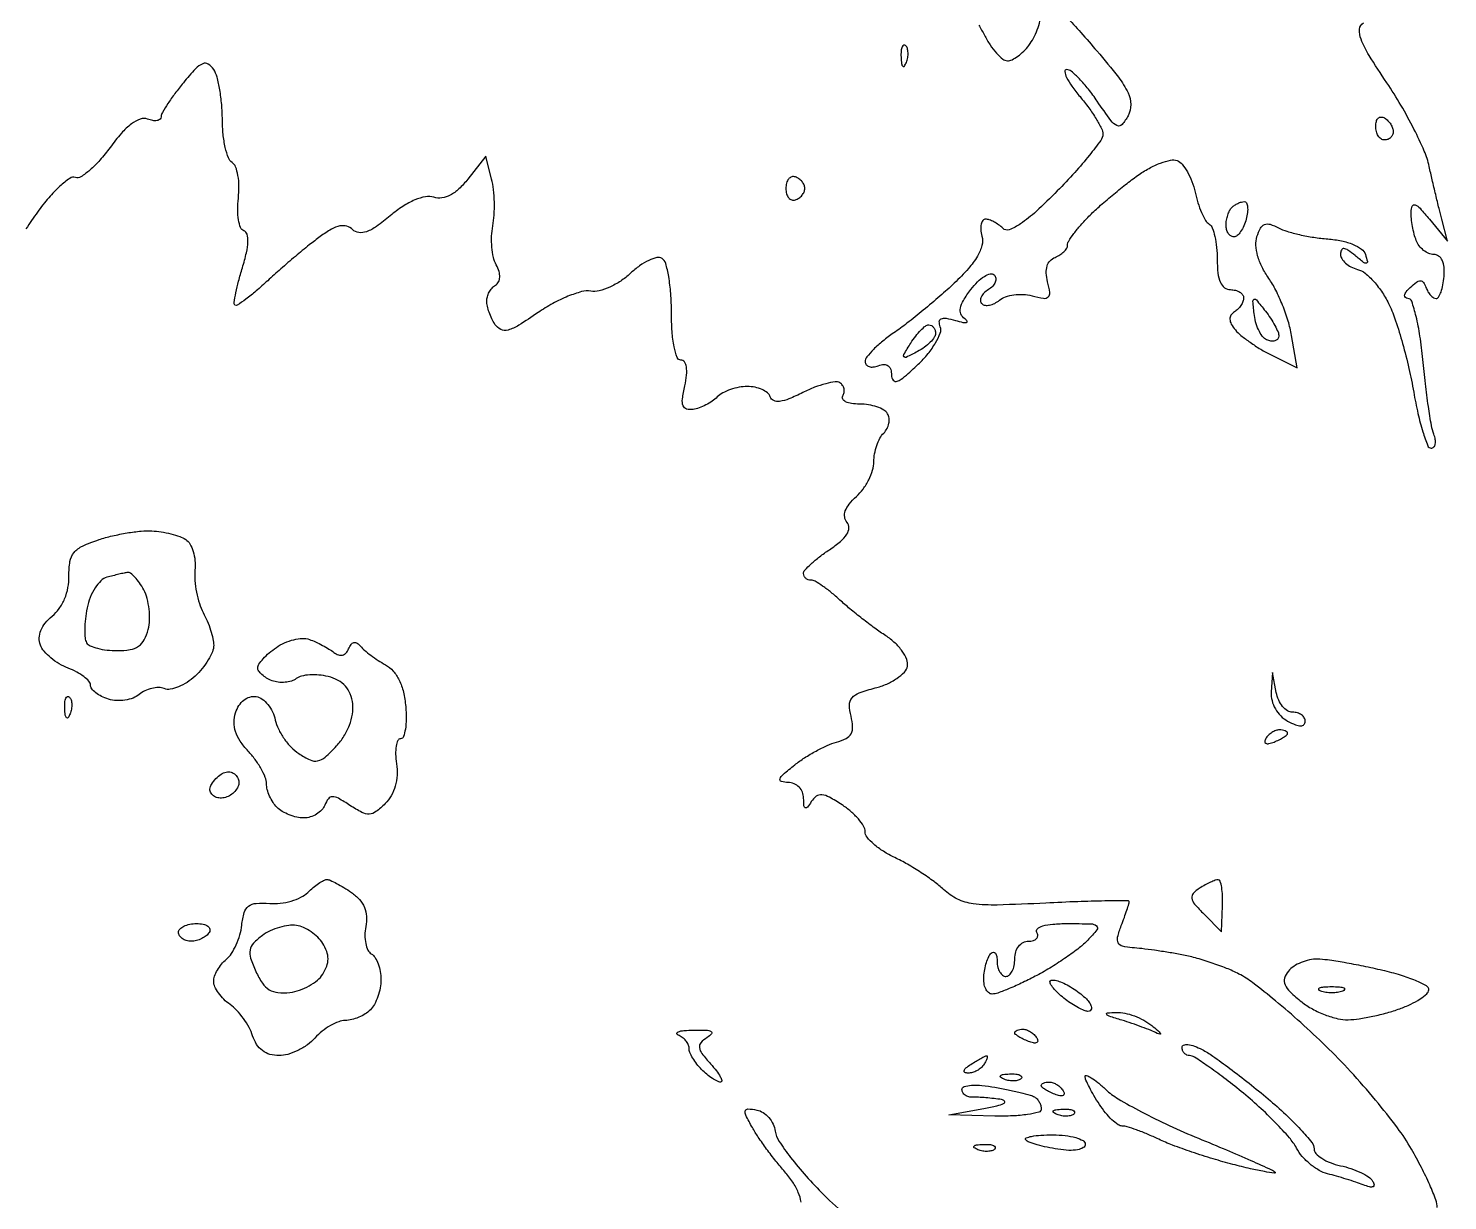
# Model space of a CAD drawing. Extents: x 0 to 102, y 0 to 135.
# Drawn here: x 66.66 to 80.3, y 40.91 to 52.17 of the extents above; entities that cross this region are included whole.
import ezdxf

# ---------------------------------------------------------------- set-up
doc = ezdxf.new("R2010")
doc.units = 0
doc.header["$MEASUREMENT"] = 0

msp = doc.modelspace()

# ---------------------------------------------------------------- linework, layer by layer
for points in [[(76.634321, 52.283979, -0.008375), (76.775983, 52.130329, -0.005945), (76.929871, 51.953515, -0.009986), (77.135718, 51.701201, -0.054125), (77.228862, 51.551373, -0.110027), (77.255101, 51.43875, -0.125939), (77.228791, 51.331629, -0.054427), (77.170751, 51.246818, -0.337272), (77.122372, 51.236439, -0.126379), (77.063495, 51.2851, -0.00796), (76.933105, 51.470564, 0.018586), (76.847322, 51.587231, 0.024997), (76.760744, 51.685713, 0.023663), (76.683332, 51.758167, 0.178101), (76.63703, 51.7752, 0.464781), (76.620033, 51.755047, 0.073515), (76.638461, 51.69874, 0.040222), (76.689122, 51.61488, 0.018917), (76.76698, 51.514909, -0.017509), (76.850832, 51.407862, -0.021071), (76.921663, 51.301464, -0.020285), (76.973124, 51.208296, -0.116543), (76.986, 51.153803, -0.159395), (76.966516, 51.094238, -0.010998), (76.8574, 50.951964, -0.014787), (76.715918, 50.785964, -0.010535), (76.548212, 50.608262, -0.012019), (76.34576, 50.412255, -0.036588), (76.196031, 50.293134, -0.059085), (76.087595, 50.236562, -0.295211), (76.023692, 50.250268, 0.039609), (75.984781, 50.283458, 0.035335), (75.939658, 50.311522, 0.037085), (75.895306, 50.330885, 0.084573), (75.859413, 50.337, 0.231922), (75.833263, 50.324181, 0.111578), (75.817066, 50.289505, 0.074295), (75.813589, 50.237257, 0.043502), (75.824147, 50.175316, -0.12942), (75.824001, 50.085714, -0.067939), (75.780857, 49.982144, -0.04884), (75.694025, 49.862546, -0.022073), (75.559064, 49.723287, -0.010158), (75.421324, 49.598369, -0.007095), (75.261222, 49.462937, -0.00716), (75.103975, 49.337432, -0.014743), (74.97675, 49.24471, 0.020201), (74.871462, 49.166201, 0.02661), (74.782567, 49.085954, 0.026014), (74.717736, 49.013693, 0.171461), (74.7018, 48.968588, 0.170293), (74.712115, 48.93918, 0.150249), (74.739077, 48.92082, 0.106463), (74.780128, 48.917221, 0.060503), (74.8287, 48.929394, -0.07869), (74.882575, 48.94084, -0.170721), (74.922642, 48.929063, -0.165375), (74.947333, 48.894399, -0.07292), (74.9556, 48.838017, 0.170852), (74.97261, 48.78969, 0.332431), (75.01013, 48.780027, 0.082369), (75.081793, 48.824379, 0.011356), (75.211577, 48.943186, 0.029772), (75.306353, 49.045476, 0.038818), (75.379452, 49.150027, 0.043099), (75.423794, 49.242667, 0.183697), (75.423609, 49.302946, -0.093574), (75.414541, 49.352837, -0.300341), (75.432444, 49.379557, -0.144662), (75.479614, 49.384747, -0.024095), (75.569482, 49.36409, 0.014626), (75.641442, 49.34611, 0.100912), (75.677659, 49.345586, 0.548136), (75.682647, 49.358026, 0.084095), (75.659415, 49.381076, -0.13854), (75.622636, 49.426391, -0.153722), (75.616944, 49.482327, -0.086872), (75.646282, 49.556433, -0.024), (75.717079, 49.660304, -0.034136), (75.782292, 49.73549, -0.055928), (75.847966, 49.788199, -0.078299), (75.904238, 49.812542, -0.26533), (75.941414, 49.802386, -0.162409), (75.957105, 49.770985, -0.128649), (75.952744, 49.73307, -0.098269), (75.927904, 49.693998, -0.063837), (75.8862, 49.6602, 0.055696), (75.843849, 49.627, 0.089219), (75.817356, 49.589631, 0.123803), (75.810469, 49.554277, 0.184923), (75.823156, 49.525844, 0.16233), (75.854145, 49.510354, 0.084876), (75.897751, 49.51156, 0.069586), (75.947017, 49.528763, 0.054511), (75.994308, 49.560004, -0.092877), (76.051715, 49.591927, -0.047894), (76.132094, 49.610456, -0.045342), (76.221257, 49.614045, -0.051392), (76.305813, 49.600998, 0.023197), (76.417248, 49.577318, 0.228185), (76.462043, 49.590475, 0.250574), (76.477194, 49.632581, 0.02754), (76.456028, 49.736614, -0.049138), (76.442848, 49.819557, -0.088987), (76.450923, 49.887596, -0.111871), (76.479781, 49.938181, -0.116302), (76.527267, 49.970526, 0.048345), (76.573298, 49.993506, 0.053917), (76.612252, 50.024201, 0.061222), (76.638885, 50.057583, 0.138657), (76.6476, 50.088406, -0.141184), (76.658922, 50.127703, -0.01913), (76.707774, 50.19922, -0.020798), (76.774006, 50.28127, -0.016172), (76.852448, 50.364957, -0.014263), (76.949811, 50.456919, -0.007714), (77.074512, 50.564738, -0.007678), (77.20497, 50.670696, -0.012002), (77.320751, 50.757402, -0.029514), (77.430119, 50.825934, -0.03502), (77.540867, 50.876825, -0.037608), (77.638086, 50.905365, -0.145201), (77.700125, 50.900515, -0.129183), (77.748624, 50.865646, -0.043148), (77.798675, 50.793152, -0.039558), (77.842546, 50.699706, -0.035931), (77.872831, 50.597487, 0.022827), (77.900306, 50.494969, 0.026678), (77.935876, 50.400711, 0.027135), (77.97392, 50.325526, 0.124265), (78.007709, 50.290677, -0.166239), (78.037956, 50.253861, -0.033043), (78.062861, 50.171079, -0.031679), (78.080075, 50.066299, -0.024879), (78.0858, 49.951307, 0.026284), (78.09279, 49.818433, 0.076643), (78.11617, 49.729868, 0.129215), (78.156243, 49.679088, 0.162841), (78.2127, 49.6602, -0.06085), (78.261226, 49.654272, -0.079459), (78.302323, 49.636815, -0.097386), (78.329837, 49.610955, -0.156819), (78.3396, 49.580593, -0.09317), (78.333116, 49.5461, -0.052969), (78.313542, 49.508266, -0.050372), (78.284824, 49.473037, -0.058221), (78.250892, 49.446161, 0.107787), (78.217965, 49.41434, 0.161202), (78.207455, 49.37608, 0.117104), (78.221006, 49.32978, 0.043741), (78.259794, 49.273724, 0.049553), (78.314135, 49.220068, 0.017594), (78.401518, 49.154349, 0.017262), (78.503166, 49.088457, 0.019471), (78.605189, 49.032499), (78.852975, 48.908888), (78.79988, 49.221094, 0.032089), (78.767491, 49.357817, 0.020937), (78.713607, 49.510811, 0.021068), (78.648229, 49.656182, 0.037282), (78.580743, 49.768948, -0.037786), (78.516349, 49.876793, -0.047001), (78.474268, 49.98567, -0.053202), (78.457079, 50.086668, -0.092665), (78.467431, 50.170735, -0.046887), (78.501105, 50.25015, -0.174427), (78.540932, 50.285841, -0.174198), (78.594405, 50.288, -0.04674), (78.67403, 50.254525, 0.049984), (78.754891, 50.221143, 0.017457), (78.876777, 50.189147, 0.017136), (79.014261, 50.163057, 0.019172), (79.148162, 50.1476, -0.031213), (79.280795, 50.129045, -0.048082), (79.391471, 50.095114, -0.059471), (79.471608, 50.050038, -0.156334), (79.50997, 49.997362, -0.020229), (79.529368, 49.929612, -0.456535), (79.518932, 49.914936, -0.191337), (79.49221, 49.922679, -0.00749), (79.410858, 49.987809, 0.020288), (79.34241, 50.03979, 0.129507), (79.301836, 50.054663, 0.320483), (79.278869, 50.041314, 0.106402), (79.2702, 50.001039, 0.139774), (79.282325, 49.958514, 0.072052), (79.31824, 49.915818, 0.06267), (79.371197, 49.8794, 0.055421), (79.43374, 49.855393, -0.10836), (79.506439, 49.818313, -0.03862), (79.59101, 49.737166, -0.036131), (79.672992, 49.630796, -0.035348), (79.739475, 49.512974, -0.030734), (79.800497, 49.36091, -0.011843), (79.866968, 49.143319, -0.011674), (79.928118, 48.903291, -0.014116), (79.973818, 48.675361, 0.01295), (80.014662, 48.469159, 0.020577), (80.06136, 48.295426, 0.015727), (80.108215, 48.160916, 0.310475), (80.142435, 48.1374, 0.211422), (80.167233, 48.148377, 0.139033), (80.181335, 48.176762, 0.089259), (80.181627, 48.22006, 0.048815), (80.167482, 48.271399, -0.048815), (80.144488, 48.354854, -0.006306), (80.115193, 48.53791, -0.00731), (80.086269, 48.756654, -0.006042), (80.061682, 48.990499, 0.014217), (80.034387, 49.214781, 0.022848), (79.997024, 49.403727, 0.01894), (79.95565, 49.548268, 0.324227), (79.917931, 49.5756, -0.182423), (79.893468, 49.584833, -0.271571), (79.886483, 49.606004, -0.115467), (79.902428, 49.639736, -0.035772), (79.940655, 49.68135, -0.026382), (80.000501, 49.73212, -0.164145), (80.038086, 49.7448, -0.247772), (80.06662, 49.729736, -0.062037), (80.091525, 49.68135, 0.045959), (80.110735, 49.640893, 0.052944), (80.13627, 49.606664, 0.06069), (80.163948, 49.583217, 0.146433), (80.189398, 49.5756, 0.264752), (80.213364, 49.589247, 0.047048), (80.236278, 49.637728, 0.040071), (80.255, 49.706069, 0.026185), (80.266, 49.7871, 0.042683), (80.265758, 49.875687, 0.088046), (80.24776, 49.942352, 0.127434), (80.213683, 49.983403, 0.157397), (80.166604, 49.9986, -0.101624), (80.118077, 50.008566, -0.066798), (80.068958, 50.037909, -0.0633), (80.026715, 50.081259, -0.070021), (79.998351, 50.132419, -0.029269), (79.978802, 50.193896, -0.017838), (79.962637, 50.268386, -0.017854), (79.951856, 50.343627, -0.029993), (79.948881, 50.407369, -0.089422), (79.959715, 50.46319, -0.416999), (79.986764, 50.474965, -0.11408), (80.034649, 50.441728, -0.011745), (80.125284, 50.337), (80.299805, 50.1255), (80.243737, 50.337, -0.004372), (80.217674, 50.438907, -0.001958), (80.185096, 50.573351, -0.001938), (80.151759, 50.715769, -0.002632), (80.122842, 50.8446, 0.048149), (80.075212, 50.992393, 0.015169), (79.976575, 51.202828, 0.014995), (79.851652, 51.432236, 0.01609), (79.715947, 51.6483, -0.008888), (79.545317, 51.911478, -0.046293), (79.467856, 52.065909, -0.110916), (79.453106, 52.162547, -0.249598), (79.49124, 52.223554, 0.105659)], [(75.793197, 52.202308, -0.019375), (75.847853, 52.105957, 0.028087), (75.903501, 52.011719, 0.035828), (75.965439, 51.932109, 0.038761), (76.02477, 51.875661, 0.172432), (76.069396, 51.8598, 0.114733), (76.11341, 51.870034, 0.041214), (76.168974, 51.90329, 0.038241), (76.226069, 51.951199, 0.036743), (76.276033, 52.00785, 0.041654), (76.319265, 52.075889, 0.030005), (76.356196, 52.157971, 0.030511), (76.38201, 52.240895, 0.05592)], [(80.2008, 40.839523, 0.091418), (80.187158, 40.913511, 0.012868), (80.127858, 41.057615, 0.014326), (80.047563, 41.226078, 0.011741), (79.952486, 41.401402, 0.031038), (79.817431, 41.606445, 0.01224), (79.607757, 41.871657, 0.012059), (79.366574, 42.147995, 0.014765), (79.127636, 42.393809, 0.009441), (78.888078, 42.617506, 0.010043), (78.645045, 42.827333, 0.009693), (78.429092, 42.999387, 0.044955), (78.294377, 43.084506, 0.023408), (78.174887, 43.138851, 0.013598), (78.026945, 43.193331, 0.013575), (77.875372, 43.239969, 0.022225), (77.744477, 43.27019, 0.005851), (77.61892, 43.291842, 0.004772), (77.484058, 43.312157, 0.004823), (77.359542, 43.328477, 0.012577), (77.26964, 43.337092, -0.041506), (77.174544, 43.351789, -0.221694), (77.134527, 43.383665, -0.181319), (77.128737, 43.439623, -0.026924), (77.16389, 43.549556, 0.004437), (77.192969, 43.628133, 0.006177), (77.217501, 43.699009, 0.003929), (77.236855, 43.758807, 0.076435), (77.2398, 43.77796, 0.417172), (77.228567, 43.789081, 0.001266), (77.004761, 43.786256, 0.005612), (76.74648, 43.779442, 0.003358), (76.439666, 43.765835, -0.005896), (75.971317, 43.747446, -0.039894), (75.739828, 43.759563, -0.080309), (75.58878, 43.805018, -0.074496), (75.455341, 43.896565, 0.028516), (75.364507, 43.971993, 0.014185), (75.241633, 44.057438, 0.014032), (75.108932, 44.139016, 0.020019), (74.986475, 44.203251, -0.03021), (74.877498, 44.263277, -0.03836), (74.785423, 44.331909, -0.042304), (74.720528, 44.398967, -0.172802), (74.7018, 44.451539, 0.137426), (74.686835, 44.504957, 0.040805), (74.636546, 44.574244, 0.037554), (74.564674, 44.646247, 0.032811), (74.479658, 44.710294, 0.018576), (74.358767, 44.783235, 0.100683), (74.286077, 44.806124, 0.184017), (74.232737, 44.791958, 0.095903), (74.184853, 44.741173, -0.020348), (74.146831, 44.686245, -0.35052), (74.127046, 44.681186, -0.27571), (74.113857, 44.700104, -0.015504), (74.110895, 44.77455, 0.095394), (74.099294, 44.832091, 0.098887), (74.067216, 44.880385, 0.098885), (74.019047, 44.912652, 0.095386), (73.96155, 44.924481, -0.063001), (73.896702, 44.933523, -0.441993), (73.883763, 44.958741, -0.126289), (73.914444, 45.002683, -0.009998), (74.025, 45.093933, -0.024382), (74.11986, 45.161836, -0.018396), (74.230096, 45.227278, -0.018711), (74.338486, 45.281185, -0.040321), (74.426201, 45.31256, 0.050384), (74.518373, 45.347633, 0.149696), (74.566773, 45.39377, 0.144626), (74.581967, 45.460189, 0.045915), (74.56621, 45.561606, -0.056935), (74.55179, 45.670079, -0.184138), (74.576004, 45.73729, -0.129518), (74.646022, 45.785523, -0.023019), (74.799379, 45.832892, 0.040075), (74.909568, 45.871085, 0.046067), (75.006921, 45.925009, 0.051838), (75.078695, 45.985644, 0.144871), (75.108695, 46.043553, 0.145758), (75.102316, 46.107631, 0.05829), (75.059211, 46.185578, 0.050566), (74.98918, 46.264999, 0.042097), (74.900419, 46.334309, -0.013177), (74.795631, 46.406796, -0.007772), (74.674188, 46.498557, -0.007772), (74.555661, 46.594043, -0.013182), (74.459891, 46.67805, 0.016139), (74.375801, 46.750937, 0.020391), (74.293324, 46.812485, 0.018912), (74.221535, 46.857742, 0.131927), (74.181846, 46.8684, -0.086619), (74.154278, 46.873212, -0.09446), (74.130894, 46.887038, -0.100657), (74.115298, 46.907647, -0.113235), (74.109843, 46.93185, -0.187158), (74.12302, 46.965438, -0.020201), (74.183033, 47.025582, -0.022605), (74.263431, 47.093424, -0.016351), (74.358658, 47.161838, 0.026498), (74.465099, 47.241632, 0.075431), (74.526304, 47.310861, 0.132386), (74.545604, 47.371082, 0.187041), (74.527914, 47.423947, -0.139594), (74.505248, 47.475344, -0.121602), (74.511376, 47.534005, -0.084668), (74.548668, 47.599893, -0.037835), (74.617499, 47.67237, 0.051436), (74.682138, 47.744244, 0.040489), (74.736785, 47.833629, 0.041751), (74.77418, 47.926085, 0.075367), (74.7864, 48.006692, -0.045317), (74.793338, 48.083079, -0.037022), (74.814056, 48.16251, -0.038398), (74.844438, 48.2332, -0.075824), (74.880549, 48.282309, 0.074436), (74.912263, 48.325191, 0.072722), (74.930344, 48.375818, 0.077894), (74.932479, 48.426199, 0.11056), (74.917856, 48.468429, 0.125573), (74.881222, 48.503766, 0.046872), (74.815583, 48.533383, 0.042731), (74.73464, 48.553602, 0.039864), (74.649514, 48.5604, -0.035879), (74.571785, 48.565985, -0.076911), (74.51444, 48.583534, -0.148025), (74.486373, 48.60939, -0.278385), (74.486687, 48.639154, 0.095075), (74.499497, 48.67278, 0.096925), (74.498824, 48.708518, 0.098821), (74.48482, 48.74082, 0.103148), (74.459656, 48.764696, 0.174347), (74.413438, 48.774468, 0.029721), (74.323811, 48.756644, 0.029344), (74.216437, 48.721728, 0.022421), (74.103512, 48.671583, -0.017943), (73.970096, 48.610902, -0.065364), (73.880373, 48.586992, -0.134169), (73.823025, 48.594889, -0.214567), (73.790086, 48.630641, 0.143346), (73.76379, 48.668547, 0.064518), (73.711703, 48.700531, 0.056212), (73.643751, 48.722262, 0.049343), (73.56957, 48.7296, 0.046712), (73.490383, 48.722186, 0.03735), (73.407557, 48.70003, 0.038606), (73.333449, 48.667537, 0.073886), (73.281376, 48.628936, -0.046741), (73.233129, 48.588955, -0.030888), (73.171213, 48.552108, -0.03106), (73.105969, 48.523522, -0.051326), (73.047709, 48.508752, -0.104766), (72.985674, 48.512668, -0.246277), (72.952852, 48.543537, -0.118158), (72.946356, 48.609701, -0.019715), (72.968975, 48.736316, 0.026745), (72.986005, 48.840042, 0.064615), (72.984469, 48.917594, 0.112682), (72.965694, 48.965536, 0.248193), (72.931922, 48.9834, -0.31477), (72.894427, 49.009601, -0.038804), (72.865946, 49.111156, -0.032578), (72.846709, 49.257481, -0.016398), (72.8406, 49.443707, 0.018371), (72.83397, 49.624103, 0.025174), (72.813909, 49.785295, 0.023657), (72.78519, 49.912849, 0.18933), (72.749737, 49.960171, 0.198619), (72.700294, 49.968223, 0.052569), (72.623173, 49.941312, 0.044923), (72.534457, 49.889265, 0.033269), (72.446476, 49.817113, -0.042108), (72.352699, 49.742939, -0.040676), (72.246763, 49.684551, -0.043567), (72.144837, 49.649029, -0.10297), (72.064864, 49.645583, 0.107917), (71.977447, 49.64096, 0.029676), (71.846199, 49.596418, 0.028532), (71.699746, 49.526834, 0.026358), (71.558091, 49.439338, -0.011878), (71.373436, 49.317761, -0.073628), (71.269688, 49.272483, -0.174096), (71.199859, 49.278096, -0.146457), (71.143562, 49.327055, -0.031488), (71.113998, 49.381017, -0.024971), (71.088821, 49.442564, -0.025601), (71.071205, 49.502205, -0.055843), (71.065295, 49.549457, -0.074307), (71.071079, 49.591885, -0.053905), (71.089299, 49.636017, -0.054018), (71.11647, 49.675129, -0.075675), (71.148829, 49.702641, 0.133843), (71.178581, 49.734507, 0.111706), (71.190637, 49.779368, 0.085497), (71.183293, 49.835298, 0.047604), (71.156689, 49.898885, -0.068755), (71.130257, 49.970386, -0.032235), (71.115257, 50.068072, -0.031182), (71.112542, 50.174202, -0.038046), (71.123724, 50.272887, 0.032968), (71.136595, 50.377027, 0.020513), (71.13857, 50.500128, 0.020556), (71.130487, 50.62225, 0.034691), (71.112471, 50.723233), (71.057215, 50.943392), (70.882905, 50.721793, -0.036221), (70.797595, 50.628162, -0.067405), (70.71446, 50.5682, -0.086742), (70.634245, 50.541868, -0.11335), (70.557531, 50.548141, 0.123035), (70.47718, 50.553169, 0.054775), (70.374881, 50.522442, 0.045112), (70.25926, 50.460565, 0.029497), (70.137928, 50.370128, -0.020017), (70.006129, 50.267948, -0.066644), (69.909481, 50.216849, -0.118862), (69.835681, 50.208201, -0.167911), (69.776648, 50.236912, 0.127197), (69.720685, 50.26988, 0.123104), (69.65502, 50.272137, 0.078398), (69.572796, 50.240519, 0.026246), (69.464502, 50.170178, 0.01222), (69.360391, 50.090543, 0.00532), (69.225886, 49.979972, 0.005261), (69.08538, 49.859396, 0.006982), (68.960288, 49.746613, -0.010134), (68.848955, 49.6475, -0.016662), (68.750418, 49.568821, -0.01061), (68.668067, 49.510121, -0.360346), (68.645786, 49.512214, -0.239795), (68.637857, 49.536572, -0.009958), (68.654374, 49.629486, -0.015378), (68.680304, 49.74196, -0.01011), (68.716713, 49.869747, 0.01759), (68.755908, 50.015552, 0.046804), (68.770283, 50.122272, 0.076107), (68.762333, 50.193233, 0.251498), (68.731109, 50.22633, -0.225649), (68.700034, 50.2562, -0.048519), (68.679981, 50.33028, -0.041732), (68.671698, 50.428683, -0.029204), (68.678133, 50.539843, 0.032035), (68.684045, 50.65306, 0.040068), (68.674385, 50.757791, 0.044613), (68.652197, 50.840786, 0.168267), (68.618689, 50.881901, -0.16768), (68.582686, 50.925974, -0.032091), (68.552847, 51.026509, -0.030996), (68.531993, 51.153794, -0.024196), (68.524705, 51.293743, 0.020699), (68.518166, 51.438789, 0.021292), (68.499661, 51.581426, 0.021612), (68.473087, 51.703227, 0.079273), (68.44127, 51.7752, 0.108556), (68.388989, 51.826927, 0.248449), (68.33534, 51.831054, 0.103906), (68.266633, 51.78228, 0.01401), (68.149508, 51.6483, 0.012291), (68.06901, 51.545807, 0.0159), (68.000568, 51.447757, 0.013647), (67.9489, 51.363543, 0.120853), (67.936842, 51.321999, -0.209985), (67.925299, 51.298457, -0.131836), (67.897097, 51.285222, -0.086843), (67.855058, 51.28508, -0.049171), (67.80581, 51.298612, 0.180559), (67.735705, 51.299252, 0.074763), (67.651085, 51.253312, 0.051347), (67.553823, 51.162842, 0.023016), (67.444858, 51.026131, -0.023677), (67.34835, 50.905376, -0.03382), (67.25101, 50.808776, -0.035918), (67.164945, 50.744408, -0.226799), (67.112089, 50.737804, 0.238818), (67.058055, 50.729797, 0.030691), (66.963963, 50.654125, 0.030447), (66.856496, 50.54357, 0.020866), (66.747986, 50.406222, 0.011883), (66.63685, 50.244868, 0.008795)], [(74.08741, 40.893025, 0.052373), (74.059691, 40.984257, 0.045416), (74.005684, 41.085413, 0.035788), (73.930239, 41.1841, -0.013131), (73.845032, 41.285675, -0.009545), (73.755446, 41.402875, -0.009655), (73.674662, 41.517421, -0.020791), (73.617932, 41.609258, -0.010692), (73.5553, 41.726568, -0.180731), (73.550502, 41.769449, -0.360393), (73.575904, 41.788079, -0.03236), (73.660232, 41.777594, -0.097005), (73.720701, 41.753315, -0.069599), (73.775868, 41.705495, -0.067149), (73.817569, 41.642336, -0.076852), (73.83866, 41.573185, 0.109748), (73.873926, 41.479852, 0.018035), (73.986035, 41.321464, 0.019088), (74.134264, 41.141937, 0.015822), (74.305032, 40.962268, 0.028001), (74.536989, 40.757526, 0.015033)]]:
    msp.add_lwpolyline(points, format="xyb")
for points in [[(75.091313, 52.006088, 0.296942), (75.072797, 52.009997, 0.208169), (75.057176, 51.994554, 0.077125), (75.047809, 51.953947, 0.028489), (75.046879, 51.89505, 0.018894), (75.051874, 51.831911, 0.168741), (75.06383, 51.807228, 0.470617), (75.079248, 51.808687, 0.054073), (75.097991, 51.843937, 0.051402), (75.111192, 51.890203, 0.05415), (75.114358, 51.937372, 0.060344), (75.107661, 51.978429, 0.126455)], [(79.6932, 51.3099, -0.06081), (79.725561, 51.283995, -0.051032), (79.752949, 51.249589, -0.053229), (79.771599, 51.212319, -0.089642), (79.7778, 51.178007, -0.105429), (79.771323, 51.147633, -0.099231), (79.752949, 51.121785, -0.096318), (79.725495, 51.104459, -0.092995), (79.6932, 51.0984, -0.153634), (79.660935, 51.108554, -0.097988), (79.633451, 51.137144, -0.080552), (79.614906, 51.179862, -0.062283), (79.6086, 51.230293, -0.066118), (79.614798, 51.276961, -0.138808), (79.633451, 51.308083, -0.191142), (79.661082, 51.319032, -0.139169)], [(74.031345, 50.743785, 0.159683), (73.996788, 50.74396, 0.143818), (73.967115, 50.723776, 0.107546), (73.947139, 50.684793, 0.064908), (73.9404, 50.6331, 0.064908), (73.947139, 50.581407, 0.107546), (73.967115, 50.542424, 0.143818), (73.996788, 50.52224, 0.159683), (74.031345, 50.522415, 0.073624), (74.066108, 50.540018, 0.066918), (74.095575, 50.567434, 0.070382), (74.115487, 50.60011, 0.102038), (74.12229, 50.6331, 0.102038), (74.115487, 50.66609, 0.070382), (74.095575, 50.698766, 0.066918), (74.066108, 50.726182, 0.073624)], [(78.34578, 50.5062, -0.286507), (78.366323, 50.493376, -0.086902), (78.376979, 50.456497, -0.057888), (78.376558, 50.401859, -0.033115), (78.364113, 50.337, -0.038887), (78.341676, 50.27224, -0.050447), (78.310911, 50.217502, -0.059916), (78.276952, 50.17975, -0.181596), (78.245133, 50.1678, -0.149065), (78.216633, 50.17649, -0.09876), (78.192353, 50.200935, -0.082125), (78.17598, 50.237475, -0.064431), (78.1704, 50.2806, -0.043841), (78.174558, 50.327926, -0.036641), (78.186967, 50.376832, -0.038133), (78.205162, 50.420111, -0.077955), (78.2268, 50.4498, -0.048095), (78.252993, 50.471387, -0.037645), (78.285015, 50.489632, -0.038774), (78.317725, 50.502137, -0.072034)], [(78.548613, 49.45368, -0.020334), (78.598141, 49.385272, -0.022759), (78.639993, 49.315528, -0.022827), (78.66992, 49.253465, -0.101263), (78.678, 49.21398, -0.160117), (78.669494, 49.1881, -0.143141), (78.646936, 49.170903, -0.107025), (78.612704, 49.165597, -0.064761), (78.57225, 49.173327, -0.13447), (78.529996, 49.201342, -0.055811), (78.490621, 49.258104, -0.049756), (78.459737, 49.33207, -0.045342), (78.442863, 49.413027, -0.005041), (78.428594, 49.548703, -0.336525), (78.440167, 49.567389, -0.323405), (78.461832, 49.561659, -0.004836)], [(75.31435, 49.3218, -0.126216), (75.338853, 49.315515, -0.100772), (75.359727, 49.297823, -0.089919), (75.373757, 49.271359, -0.077188), (75.3786, 49.240177, -0.151915), (75.366872, 49.202466, -0.044769), (75.327761, 49.155322, -0.040427), (75.271769, 49.107391, -0.033957), (75.205531, 49.065929, -0.006561), (75.096889, 49.009607, -0.356298), (75.075779, 49.014315, -0.30996), (75.074256, 49.037451, -0.005706), (75.141281, 49.147553, -0.0246), (75.187654, 49.214266, -0.031355), (75.237008, 49.270615, -0.0326), (75.282707, 49.310989, -0.166112)], [(67.846747, 47.342452, -0.025964), (67.936821, 47.332747, -0.022051), (68.03053, 47.313425, -0.022632), (68.114396, 47.288152, -0.056434), (68.171946, 47.260302, -0.123527), (68.213024, 47.217216, -0.055345), (68.244086, 47.14479, -0.050045), (68.261434, 47.056757, -0.047993), (68.261311, 46.96576, 0.043456), (68.260277, 46.866403, 0.028652), (68.275521, 46.753095, 0.028825), (68.303288, 46.643741, 0.0485), (68.340415, 46.556712, -0.025557), (68.379073, 46.476487, -0.021688), (68.411736, 46.388262, -0.022249), (68.434435, 46.305182, -0.055613), (68.4414, 46.242757, -0.099632), (68.429094, 46.181612, -0.03657), (68.388972, 46.102689, -0.034482), (68.331219, 46.020473, -0.034881), (68.26292, 45.947312, -0.043284), (68.185853, 45.887065, -0.047813), (68.102001, 45.843257, -0.053507), (68.02397, 45.820905, -0.135438), (67.965743, 45.826581, 0.092539), (67.911353, 45.836582, 0.056099), (67.846145, 45.829065, 0.053646), (67.78067, 45.806342, 0.062955), (67.725282, 45.771075, -0.082391), (67.665936, 45.736437, -0.052302), (67.588392, 45.715859, -0.050959), (67.505561, 45.71146, -0.064729), (67.43026, 45.725011, -0.039808), (67.363954, 45.752027, -0.049781), (67.307895, 45.78764, -0.058184), (67.269234, 45.826014, -0.169826), (67.257, 45.860995, 0.186774), (67.242823, 45.897622, 0.045734), (67.194235, 45.942059, 0.040596), (67.125133, 45.986181, 0.030956), (67.043332, 46.023224, -0.04381), (66.957567, 46.064747, -0.038721), (66.876496, 46.122118, -0.040734), (66.811448, 46.185787, -0.087293), (66.775424, 46.245807, -0.103048), (66.764369, 46.313865, -0.085962), (66.780085, 46.385548, -0.07415), (66.822214, 46.456574, -0.051731), (66.888286, 46.522465, 0.068836), (66.956467, 46.59526, 0.054783), (67.008669, 46.689517, 0.052445), (67.041003, 46.797274, 0.051627), (67.050443, 46.909979, -0.045512), (67.060305, 47.047938, -0.133237), (67.09947, 47.133962, -0.113), (67.181203, 47.19656, -0.028101), (67.339147, 47.258252, -0.021398), (67.467243, 47.294171, -0.016556), (67.609384, 47.322614, -0.016843), (67.744049, 47.340315, -0.038126)], [(67.613573, 46.943186, 0.01376), (67.581389, 46.93705, 0.003619), (67.530226, 46.92544, 0.003672), (67.472158, 46.911369, 0.00376), (67.414758, 46.896553, 0.131073), (67.357999, 46.863995, 0.05435), (67.301888, 46.794716, 0.048738), (67.254782, 46.703065, 0.045024), (67.224785, 46.601577, 0.021173), (67.208467, 46.497178, 0.024656), (67.202103, 46.396956, 0.024745), (67.205077, 46.312873, 0.117722), (67.22007, 46.267511, 0.155135), (67.254226, 46.238188, 0.037267), (67.325818, 46.213899, 0.034753), (67.416109, 46.197178, 0.028416), (67.514181, 46.1916, 0.040862), (67.638193, 46.201752, 0.109331), (67.72002, 46.234544, 0.12305), (67.774678, 46.295993, 0.059119), (67.812482, 46.39522, 0.053899), (67.825128, 46.486138, 0.036194), (67.820736, 46.591044, 0.036382), (67.801402, 46.693266, 0.057999), (67.768817, 46.77592, 0.027014), (67.728104, 46.843014, 0.037195), (67.684122, 46.8981, 0.040987), (67.642997, 46.935706, 0.207838)], [(69.360562, 46.298985, -0.02136), (69.420648, 46.274745, -0.014505), (69.486911, 46.242312, -0.014635), (69.549172, 46.207203, -0.02822), (69.596423, 46.174936, 0.078052), (69.639988, 46.151149, 0.146413), (69.67971, 46.149032, 0.152226), (69.713016, 46.168981, 0.086604), (69.738032, 46.209219, -0.063842), (69.761335, 46.250785, -0.18173), (69.788776, 46.268482, -0.198846), (69.819293, 46.26295, -0.077261), (69.852009, 46.2339, 0.044189), (69.890394, 46.195005, 0.016087), (69.951072, 46.146783, 0.015805), (70.021196, 46.098009, 0.0182), (70.0911, 46.056132, -0.087392), (70.165844, 45.995976, -0.066618), (70.224026, 45.908274, -0.056225), (70.264535, 45.793893, -0.035811), (70.286557, 45.654282, -0.022809), (70.291203, 45.535959, -0.037624), (70.283053, 45.436275, -0.044762), (70.265152, 45.365055, -0.318972), (70.237759, 45.3456, 0.294017), (70.211428, 45.328651, 0.06577), (70.195106, 45.275054, 0.048465), (70.189869, 45.197488, 0.029079), (70.197952, 45.105443, -0.049052), (70.203234, 44.994798, -0.05646), (70.186077, 44.890553, -0.059737), (70.147404, 44.79786, -0.067806), (70.089171, 44.721256, -0.034383), (70.001107, 44.644538, -0.150679), (69.937013, 44.621228, -0.13346), (69.866519, 44.636669, -0.024766), (69.751002, 44.704433, 0.015462), (69.639322, 44.772769, 0.126612), (69.582156, 44.788363, 0.240777), (69.54306, 44.769084, 0.068532), (69.509386, 44.707919, -0.097479), (69.479679, 44.660615, -0.066866), (69.430344, 44.620543, -0.064137), (69.369753, 44.593445, -0.07324), (69.306975, 44.5842, -0.055561), (69.240214, 44.591642, -0.038748), (69.167731, 44.614021, -0.039127), (69.100691, 44.646832, -0.063093), (69.05052, 44.68572, -0.052916), (69.011657, 44.733812, -0.038447), (68.978821, 44.794336, -0.039099), (68.956369, 44.857394, -0.066072), (68.949, 44.912917, 0.096889), (68.937039, 44.974061, 0.031763), (68.896952, 45.05708, 0.030276), (68.839624, 45.145757, 0.02995), (68.771815, 45.2272, -0.040683), (68.69617, 45.32212, -0.068737), (68.651605, 45.413376, -0.079441), (68.637219, 45.503386, -0.076967), (68.651325, 45.594439, -0.066448), (68.68403, 45.663902, -0.083676), (68.731878, 45.716336, -0.094269), (68.78924, 45.745919, -0.113434), (68.849661, 45.749686, -0.115687), (68.906982, 45.725857, -0.065262), (68.962119, 45.674007, -0.059687), (69.006873, 45.603652, -0.060148), (69.0336, 45.524896, 0.061824), (69.06309, 45.438943, 0.038723), (69.117047, 45.34715, 0.038425), (69.185347, 45.263654, 0.055825), (69.258274, 45.202623, 0.036936), (69.367598, 45.141264, 0.160523), (69.440407, 45.132537, 0.133563), (69.511769, 45.168304, 0.022657), (69.621522, 45.275897, 0.048179), (69.692701, 45.368805, 0.047162), (69.745372, 45.474266, 0.049718), (69.774994, 45.581465, 0.072214), (69.777547, 45.679425, 0.064532), (69.75338, 45.775271, 0.089404), (69.706836, 45.850471, 0.087859), (69.636262, 45.90558, 0.060213), (69.5412, 45.94217, 0.038836), (69.453252, 45.957222, 0.038679), (69.363914, 45.958522, 0.041475), (69.28596, 45.947086, 0.106398), (69.234673, 45.922906, -0.088781), (69.188196, 45.898977, -0.053402), (69.127133, 45.887128, -0.051315), (69.061714, 45.888278, -0.06165), (69.002023, 45.903092, -0.041795), (68.949363, 45.928526, -0.049572), (68.904827, 45.961173, -0.056899), (68.87416, 45.995752, -0.154161), (68.8644, 46.026654, -0.154555), (68.875551, 46.061867, -0.031589), (68.916955, 46.113434, -0.030507), (68.974818, 46.169554, -0.024533), (69.043312, 46.222721, -0.049118), (69.122001, 46.267031, -0.044726), (69.210306, 46.296816, -0.047562), (69.294649, 46.308776, -0.09694)], [(78.653105, 45.78975), (78.616442, 45.9801), (78.604921, 45.792727, 0.077353), (78.612474, 45.711741, 0.067269), (78.644244, 45.632593, 0.066813), (78.696156, 45.564233, 0.074258), (78.7626, 45.5148, 0.0247), (78.838877, 45.478703, 0.094032), (78.890219, 45.468023, 0.214004), (78.919591, 45.480582, 0.188457), (78.9318, 45.511823, 0.137037), (78.922472, 45.54522, 0.100234), (78.896252, 45.573674, 0.086263), (78.857033, 45.59283, 0.070678), (78.810784, 45.5994, -0.142551), (78.761783, 45.61366, -0.078312), (78.714547, 45.655315, -0.067395), (78.676137, 45.716961, -0.058152)], [(67.054313, 45.745688, -0.126455), (67.070661, 45.718029, -0.060344), (67.077358, 45.676972, -0.05415), (67.074192, 45.629803, -0.051402), (67.060991, 45.583537, -0.054073), (67.042248, 45.548287, -0.470617), (67.02683, 45.546828, -0.168741), (67.014874, 45.571511, -0.018894), (67.009879, 45.63465, -0.028489), (67.010809, 45.693547, -0.077125), (67.020176, 45.734154, -0.208169), (67.035797, 45.749597, -0.296942)], [(78.682993, 45.4302, 0.088797), (78.648724, 45.424066, 0.053277), (78.611587, 45.405633, 0.051183), (78.577374, 45.378559, 0.061454), (78.551699, 45.346569, 0.1144), (78.542057, 45.318026, 0.32948), (78.552155, 45.301127, 0.155351), (78.582257, 45.29849, 0.036408), (78.631306, 45.31332, 0.020646), (78.681599, 45.335041, 0.029555), (78.724032, 45.35867, 0.029412), (78.75509, 45.381123, 0.2252), (78.7626, 45.396951, 0.219607), (78.756728, 45.409675, 0.077771), (78.739215, 45.420433, 0.059132), (78.713475, 45.427766, 0.039867)], [(68.64867, 45.000127, -0.097811), (68.675755, 44.961242, -0.124002), (68.682993, 44.918214, -0.110419), (68.669044, 44.873127, -0.066452), (68.634891, 44.828451, -0.073767), (68.592074, 44.796696, -0.072493), (68.54163, 44.778503, -0.077872), (68.491521, 44.776198, -0.111487), (68.449614, 44.790624, -0.103817), (68.415473, 44.823103, -0.172564), (68.405311, 44.861046, -0.123147), (68.420653, 44.906555, -0.041974), (68.463392, 44.962299, -0.059244), (68.511969, 45.004429, -0.098995), (68.561647, 45.025359, -0.121402), (68.608314, 45.023481, -0.121987)], [(69.528419, 43.992, -0.104572), (69.561747, 43.984953, -0.016394), (69.622561, 43.955609, -0.017615), (69.692925, 43.915548, -0.014555), (69.765021, 43.868116, -0.056017), (69.842108, 43.800105, -0.084916), (69.889985, 43.724835, -0.086498), (69.909591, 43.638989, -0.060285), (69.902778, 43.539633, 0.045479), (69.894667, 43.457123, 0.052172), (69.902347, 43.378329, 0.059626), (69.923549, 43.314462, 0.14541), (69.956233, 43.277824, -0.115845), (69.991755, 43.242384, -0.049306), (70.021609, 43.181728, -0.045224), (70.041947, 43.107793, -0.044545), (70.0488, 43.031027, -0.046611), (70.041323, 42.95099, -0.037328), (70.018979, 42.86731, -0.038592), (69.986209, 42.792467, -0.074024), (69.94728, 42.73992, -0.057719), (69.898222, 42.701046, -0.038927), (69.834701, 42.668222, -0.039083), (69.767302, 42.64581, -0.060799), (69.706592, 42.6384, 0.092024), (69.642359, 42.626477, 0.03944), (69.563324, 42.588697, 0.037291), (69.483169, 42.533944, 0.040371), (69.4143, 42.4692, -0.054143), (69.341507, 42.404441, -0.040981), (69.249554, 42.349702, -0.041946), (69.153437, 42.31229, -0.071962), (69.068489, 42.3, -0.071344), (68.981845, 42.312426, -0.090359), (68.909675, 42.348644, -0.088785), (68.85402, 42.408585, -0.066404), (68.815664, 42.49035, 0.048293), (68.781192, 42.571316, 0.031562), (68.727055, 42.657258, 0.031684), (68.663009, 42.735082, 0.051438), (68.598463, 42.791247, -0.043119), (68.538372, 42.841808, -0.042528), (68.487537, 42.902146, -0.045873), (68.452524, 42.962814, -0.10836), (68.4414, 43.013538, -0.086703), (68.450156, 43.063654, -0.043526), (68.477202, 43.12217, -0.041478), (68.516644, 43.179472, -0.048116), (68.563278, 43.226432, 0.076841), (68.61191, 43.281358, 0.036734), (68.657042, 43.364392, 0.035308), (68.692331, 43.459919, 0.042077), (68.711328, 43.554041, -0.040513), (68.735181, 43.67415, -0.15953), (68.77682, 43.735883, -0.150353), (68.84853, 43.76308, -0.034736), (68.979217, 43.762374, 0.048342), (69.080857, 43.764587, 0.040822), (69.186318, 43.785962, 0.042656), (69.279932, 43.82193, 0.08352), (69.34481, 43.868124, -0.022098), (69.396618, 43.915545, -0.02588), (69.449844, 43.955612, -0.026161), (69.497587, 43.984309, -0.122839)], [(78.094808, 43.990705, 0.08411), (78.067187, 43.985304, 0.017377), (78.021295, 43.966137, 0.017809), (77.968947, 43.939808, 0.015948), (77.9166, 43.90889, 0.06229), (77.85573, 43.858669, 0.235279), (77.841808, 43.812753, 0.137144), (77.86829, 43.756552, 0.018073), (77.9589, 43.659108), (78.1281, 43.489846), (78.137108, 43.740923, 0.019217), (78.136861, 43.837079, 0.031701), (78.128399, 43.917866, 0.033872), (78.114263, 43.976781, 0.334958)], [(68.277193, 43.569, -0.047867), (68.340269, 43.562948, -0.104212), (68.384858, 43.544149, -0.181468), (68.404058, 43.516389, -0.202618), (68.3991, 43.4844, -0.08825), (68.370138, 43.452012, -0.053305), (68.326363, 43.424651, -0.051278), (68.275417, 43.406075, -0.061875), (68.224907, 43.3998, -0.067639), (68.178309, 43.406133, -0.08433), (68.13881, 43.424651, -0.09965), (68.112396, 43.452139, -0.142666), (68.103, 43.4844, -0.195654), (68.116149, 43.516716, -0.086673), (68.154169, 43.544149, -0.066561), (68.210522, 43.562773, -0.0466)], [(69.235846, 43.551043, 0.070861), (69.162146, 43.551663, 0.038602), (69.073478, 43.532743, 0.037547), (68.984539, 43.499016, 0.048501), (68.909434, 43.454561, 0.042704), (68.823802, 43.37995, 0.148997), (68.790788, 43.31542, 0.125337), (68.79649, 43.236684, 0.02647), (68.847313, 43.107417, 0.042195), (68.90931, 42.997065, 0.106871), (68.975537, 42.933911, 0.114652), (69.058869, 42.906257, 0.052815), (69.173832, 42.9078, 0.053184), (69.266162, 42.928953, 0.043408), (69.358841, 42.970146, 0.045075), (69.438218, 43.023882, 0.081727), (69.489934, 43.08255, 0.052088), (69.527773, 43.159826, 0.088132), (69.540319, 43.2306, 0.088116), (69.527723, 43.301374, 0.052052), (69.489827, 43.37865, 0.060622), (69.442453, 43.43711, 0.043111), (69.376937, 43.490361, 0.043554), (69.304353, 43.530893, 0.068186)], [(76.645903, 43.569, -0.005393), (76.872906, 43.566551, -0.167307), (76.924992, 43.547354, -0.411335), (76.928942, 43.510111, -0.021107), (76.841246, 43.409522, -0.037634), (76.760103, 43.335977, -0.013814), (76.635321, 43.244332, -0.013603), (76.49293, 43.15132, -0.015884), (76.352753, 43.071122, -0.010471), (76.216859, 43.002612, -0.012931), (76.087364, 42.944758, -0.011334), (75.97709, 42.90178, -0.087463), (75.922741, 42.8922, -0.181958), (75.888296, 42.905164, -0.101005), (75.86078, 42.941396, -0.077121), (75.844355, 42.995595, -0.053514), (75.842215, 43.059677, -0.028705), (75.851219, 43.128055, -0.028608), (75.868003, 43.195031, -0.029853), (75.889452, 43.251602, -0.091074), (75.912677, 43.285277, -0.193375), (75.934562, 43.294616, -0.250159), (75.953726, 43.284908, -0.113714), (75.966804, 43.252648, -0.039697), (75.9708, 43.2024, 0.05808), (75.977085, 43.148472, 0.077243), (75.995651, 43.102819, 0.096011), (76.023129, 43.072229, 0.163305), (76.0554, 43.0614, 0.191087), (76.087707, 43.074215, 0.088204), (76.115149, 43.111103, 0.068025), (76.133766, 43.165846, 0.048028), (76.14, 43.2306, -0.072022), (76.149616, 43.297013, -0.093907), (76.177637, 43.351518, -0.106973), (76.220266, 43.3871, -0.12119), (76.271893, 43.3998, 0.066118), (76.318561, 43.405998, 0.138808), (76.349683, 43.424651, 0.191142), (76.360632, 43.452282, 0.139169), (76.3515, 43.4844, -0.371766), (76.356942, 43.518494, -0.105595), (76.408255, 43.545879, -0.050697), (76.506573, 43.563619, -0.019304)], [(79.047909, 43.227016, 0.05818), (78.97179, 43.219661, 0.044656), (78.891961, 43.19481, 0.045766), (78.820497, 43.157376, 0.076168), (78.769775, 43.112345, 0.101428), (78.733682, 43.044768, 0.17585), (78.737436, 42.981996, 0.10205), (78.786299, 42.912274, 0.022405), (78.897725, 42.816245, 0.042412), (79.000525, 42.748637, 0.032774), (79.122393, 42.692533, 0.033654), (79.244021, 42.65509, 0.065202), (79.345059, 42.644836, 0.030714), (79.449279, 42.654293, 0.014652), (79.581705, 42.678555, 0.014463), (79.719026, 42.712077, 0.01994), (79.839982, 42.750586, 0.024126), (79.945188, 42.794614, 0.032897), (80.034872, 42.844822, 0.034532), (80.10028, 42.894048, 0.200169), (80.119116, 42.931926, 0.294105), (80.098355, 42.969417, 0.023485), (79.991268, 43.020624, 0.025864), (79.847663, 43.072615, 0.016537), (79.676234, 43.118691, 0.007271), (79.491388, 43.15905, 0.007424), (79.306726, 43.193717, 0.007245), (79.145533, 43.219107, 0.030468)], [(76.642888, 42.979322, -0.023484), (76.709674, 42.939437, -0.021641), (76.774335, 42.892432, -0.022208), (76.828248, 42.8455, -0.064222), (76.859381, 42.807145, -0.058101), (76.874377, 42.775084, -0.130881), (76.876004, 42.748508, -0.201219), (76.864565, 42.731653, -0.155404), (76.842943, 42.725691, -0.091562), (76.807184, 42.733758, -0.021015), (76.751115, 42.760604, -0.02104), (76.688152, 42.79755, -0.01915), (76.62645, 42.840767, -0.022614), (76.569768, 42.887982, -0.028272), (76.52189, 42.936913, -0.028649), (76.487424, 42.981256, -0.152012), (76.4784, 43.010253, -0.368389), (76.491142, 43.0252, -0.08642), (76.526718, 43.024721, -0.050767), (76.579764, 43.009046, -0.025662)], [(79.1856, 42.963442, -0.017491), (79.261016, 42.960803, -0.078554), (79.303908, 42.950907, -0.447206), (79.309064, 42.936615, -0.174857), (79.29135, 42.920771, -0.057986), (79.243127, 42.907545, -0.037979), (79.1856, 42.903169, -0.037979), (79.128073, 42.907545, -0.057986), (79.07985, 42.920771, -0.174857), (79.062136, 42.936615, -0.447206), (79.067292, 42.950907, -0.078554), (79.110184, 42.960803, -0.017491)], [(77.11788, 42.715728, -0.064141), (77.196489, 42.708921, -0.035438), (77.289135, 42.681744, -0.034693), (77.380629, 42.640276, -0.046654), (77.45628, 42.589826, -0.009654), (77.513997, 42.541145, -0.062371), (77.53925, 42.512711, -0.665431), (77.534542, 42.50541, -0.074622), (77.508122, 42.514315, 0.022056), (77.449721, 42.541098, 0.007423), (77.362361, 42.575085, 0.007368), (77.264497, 42.609862, 0.008375), (77.169722, 42.640217, -0.004818), (77.047312, 42.678466, -0.165659), (77.023374, 42.696319, -0.572615), (77.0297, 42.709811, -0.012639)], [(73.0521, 42.545826, -0.011643), (73.173632, 42.545573, -0.121596), (73.221367, 42.532498, -0.481448), (73.22522, 42.509219, -0.068468), (73.182364, 42.473069, 0.0661), (73.123764, 42.424111, 0.223004), (73.109206, 42.377699, 0.131894), (73.133513, 42.319744, 0.01904), (73.216626, 42.220565, -0.018278), (73.272928, 42.153586, -0.039438), (73.310018, 42.09742, -0.074113), (73.324026, 42.059846, -0.476803), (73.312969, 42.0462, -0.119605), (73.281564, 42.053821, -0.027318), (73.234065, 42.081702, -0.026749), (73.181437, 42.120795, -0.023261), (73.130657, 42.167057, -0.031202), (73.084406, 42.219472, -0.0317), (73.045302, 42.276968, -0.033414), (73.017992, 42.331124, -0.100402), (73.0098, 42.371507, 0.110018), (73.001973, 42.406646, 0.064816), (72.978736, 42.443079, 0.060018), (72.944485, 42.475224, 0.06265), (72.90405, 42.497771, -0.302003), (72.89288, 42.514074, -0.328904), (72.903918, 42.529489, -0.057351), (72.960864, 42.54099, -0.015875)], [(76.219607, 42.5538, -0.088797), (76.253876, 42.547666, -0.053277), (76.291013, 42.529233, -0.051183), (76.325226, 42.502159, -0.061454), (76.350901, 42.470169, -0.1144), (76.360543, 42.441626, -0.32948), (76.350445, 42.424727, -0.155351), (76.320343, 42.42209, -0.036408), (76.271294, 42.43692, -0.020646), (76.221001, 42.458641, -0.029555), (76.178568, 42.48227, -0.029412), (76.14751, 42.504723, -0.2252), (76.14, 42.520551, -0.219607), (76.145872, 42.533275, -0.077771), (76.163385, 42.544033, -0.059132), (76.189125, 42.551366, -0.039867)], [(75.870043, 42.298705, -0.434568), (75.876095, 42.292831, -0.071273), (75.873147, 42.274768, -0.041889), (75.862126, 42.247788, -0.020509), (75.8439, 42.2154, -0.075854), (75.816442, 42.183129, -0.054031), (75.777376, 42.156032, -0.053889), (75.733275, 42.137863, -0.074131), (75.690857, 42.132095, -0.102799), (75.660115, 42.138897, -0.37991), (75.652632, 42.155561, -0.147021), (75.670122, 42.181345, -0.027275), (75.717, 42.2154, -0.008026), (75.767512, 42.246905, -0.01079), (75.814303, 42.273699, -0.008096), (75.853973, 42.294467, -0.104523)], [(77.940389, 42.358433, -0.032608), (78.042401, 42.296413, -0.00742), (78.206381, 42.177782, -0.007649), (78.3917, 42.035014, -0.007372), (78.574889, 41.884907, -0.013145), (78.74401, 41.734318, -0.01827), (78.886706, 41.59021, -0.014908), (78.995, 41.465264, -0.172766), (79.0164, 41.405179, 0.191216), (79.034254, 41.360199, 0.061052), (79.090669, 41.313344, 0.050758), (79.172451, 41.27183, 0.03804), (79.26923, 41.242713, -0.027442), (79.370204, 41.214651, -0.029884), (79.464578, 41.176332, -0.031267), (79.540531, 41.134051, -0.112154), (79.579208, 41.094714, -0.084842), (79.593629, 41.059055, -0.369663), (79.58367, 41.040524, -0.159929), (79.550487, 41.038787, -0.025391), (79.487719, 41.059284, 0.011216), (79.417055, 41.084597, 0.005514), (79.326109, 41.113781, 0.005468), (79.230947, 41.142029, 0.007928), (79.146285, 41.16471, -0.06947), (79.06467, 41.197746, -0.041914), (78.978813, 41.257386, -0.041179), (78.901882, 41.332464, -0.056029), (78.846905, 41.412251, 0.055959), (78.778758, 41.511181, 0.014429), (78.647301, 41.65404, 0.014501), (78.486921, 41.809271, 0.014298), (78.317072, 41.955702, 0.007877), (78.149597, 42.087608, 0.01126), (77.996646, 42.198862, 0.00735), (77.866319, 42.286436, 0.145247), (77.820611, 42.3, -0.107896), (77.792679, 42.306098, -0.099617), (77.768906, 42.323377, -0.095633), (77.752965, 42.349201, -0.090835), (77.7474, 42.379583, -0.319888), (77.763094, 42.401603, -0.110837), (77.80409, 42.406198, -0.062055), (77.866336, 42.39142, -0.031011)], [(75.94965, 41.996622, -0.00693), (76.075774, 41.972055, -0.008603), (76.192346, 41.945565, -0.007233), (76.289162, 41.920315, -0.062246), (76.33035, 41.903196, -0.082268), (76.354627, 41.883467, -0.055789), (76.375162, 41.854258, -0.054802), (76.389092, 41.820542, -0.070693), (76.3938, 41.787407, -0.340483), (76.370306, 41.756906, -0.026772), (76.263331, 41.734711, -0.027673), (76.119917, 41.720942, -0.016853), (75.94965, 41.719805), (75.5055, 41.73181), (75.8439, 41.7924, 0.012784), (75.968441, 41.818001, 0.060468), (76.036801, 41.842883, 0.477981), (76.040951, 41.862435, 0.187033), (76.0131, 41.878322, 0.00978), (75.940571, 41.887735, 0.00795), (75.862538, 41.89506, 0.008048), (75.790411, 41.899508, 0.020659), (75.73815, 41.899727, -0.073411), (75.697742, 41.904167, -0.090636), (75.663464, 41.92017, -0.104803), (75.640583, 41.945008, -0.134695), (75.6324, 41.974833, -0.333082), (75.653043, 42.002383, -0.054084), (75.72313, 42.014893, -0.040359), (75.8248, 42.013663, -0.021439)], [(76.09065, 42.124121, -0.028489), (76.149547, 42.123191, -0.077125), (76.190154, 42.113824, -0.208169), (76.205597, 42.098203, -0.296942), (76.201688, 42.079687, -0.126455), (76.174029, 42.063339, -0.060344), (76.132972, 42.056642, -0.05415), (76.085803, 42.059808, -0.051402), (76.039537, 42.073009, -0.054073), (76.004287, 42.091752, -0.470617), (76.002828, 42.10717, -0.168741), (76.027511, 42.119126, -0.018894)], [(76.473407, 42.0462, -0.088797), (76.507676, 42.040066, -0.053277), (76.544813, 42.021633, -0.051183), (76.579026, 41.994559, -0.061454), (76.604701, 41.962569, -0.1144), (76.614343, 41.934026, -0.32948), (76.604245, 41.917127, -0.155351), (76.574143, 41.91449, -0.036408), (76.525094, 41.92932, -0.020646), (76.474801, 41.951041, -0.029555), (76.432368, 41.97467, -0.029412), (76.40131, 41.997123, -0.2252), (76.3938, 42.012951, -0.219607), (76.399672, 42.025675, -0.077771), (76.417185, 42.036433, -0.059132), (76.442925, 42.043766, -0.039867)], [(77.013771, 41.975249, 0.055425), (77.132655, 41.886095, 0.012039), (77.356998, 41.761008, 0.01241), (77.625139, 41.628245, 0.011598), (77.905604, 41.505769, -0.002789), (78.174862, 41.393793, -0.004187), (78.408416, 41.292821, -0.001767), (78.606881, 41.204199, -0.090721), (78.641539, 41.180261, -0.718795), (78.636273, 41.169663, -0.011313), (78.539399, 41.185231, -0.011884), (78.40466, 41.213351, -0.005999), (78.236155, 41.254856, -0.010251), (78.045694, 41.308389, -0.008174), (77.842537, 41.373657, -0.008277), (77.656333, 41.440312, -0.020567), (77.523114, 41.496861, 0.01103), (77.414947, 41.545231, 0.012968), (77.310388, 41.586088, 0.011911), (77.220826, 41.616042, 0.074873), (77.173294, 41.6232, -0.157289), (77.132454, 41.636373, -0.033734), (77.074375, 41.684454, -0.032128), (77.011845, 41.751895, -0.025846), (76.95343, 41.831723, -0.01214), (76.901112, 41.915963, -0.015211), (76.856935, 41.996625, -0.01342), (76.824129, 42.065627, -0.104621), (76.8168, 42.10027, -0.523042), (76.830892, 42.110056, -0.052225), (76.87466, 42.088305, -0.031922), (76.938123, 42.042094, -0.015248)], [(76.59825, 41.785721, -0.028489), (76.657147, 41.784791, -0.077125), (76.697754, 41.775424, -0.208169), (76.713197, 41.759803, -0.296942), (76.709288, 41.741287, -0.126455), (76.681629, 41.724939, -0.060344), (76.640572, 41.718242, -0.05415), (76.593403, 41.721408, -0.051402), (76.547137, 41.734609, -0.054073), (76.511887, 41.753352, -0.470617), (76.510428, 41.76877, -0.168741), (76.535111, 41.780726, -0.018894)], [(76.5066, 41.5386, -0.027352), (76.625459, 41.532093, -0.043039), (76.725679, 41.512257, -0.053091), (76.796139, 41.483498, -0.276005), (76.8168, 41.44892, -0.266228), (76.79797, 41.416063, -0.086997), (76.743643, 41.395833, -0.056505), (76.660241, 41.389983, -0.028369), (76.555023, 41.400497, -0.013979), (76.451244, 41.41984, -0.017302), (76.355919, 41.443859, -0.015776), (76.278232, 41.469, -0.110666), (76.244823, 41.490177, -0.535783), (76.248555, 41.508744, -0.051504), (76.301746, 41.524376, -0.031042), (76.390857, 41.535197, -0.014696)], [(75.83685, 41.447321, -0.028489), (75.895747, 41.446391, -0.077125), (75.936354, 41.437024, -0.208169), (75.951797, 41.421403, -0.296942), (75.947888, 41.402887, -0.126455), (75.920229, 41.386539, -0.060344), (75.879172, 41.379842, -0.05415), (75.832003, 41.383008, -0.051402), (75.785737, 41.396209, -0.054073), (75.750487, 41.414952, -0.470617), (75.749028, 41.43037, -0.168741), (75.773711, 41.442326, -0.018894)]]:
    msp.add_lwpolyline(points, format="xyb", close=True)

doc.saveas('drawing.dxf')
